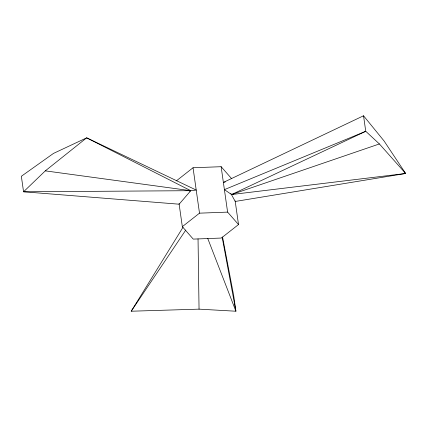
<?xml version="1.0" encoding="UTF-8"?>
<svg xmlns="http://www.w3.org/2000/svg" width="427" height="427" viewBox="0 0 427 427"><rect width="100%" height="100%" fill="white"/><g stroke="black" fill="none" stroke-linecap="round" stroke-linejoin="round"><path stroke-width="0.64" d="M222.563 237.044L233.708 295.714L235.912 311.224L199.051 309.143L131.222 311.219L182.964 227.34M131.222 311.219L185.777 230.068M188.83 190.17L190.757 190.693L179.132 204.197L23.56 191.787L21.35 176.276L53.492 153.41L86.67 137.836L196.217 190.068L190.757 190.693L23.56 191.787L45.305 170.864L86.67 137.836L190.757 190.693L189.609 191.264M176.372 180.856L193.041 167.758L221.138 166.701L231.615 178.646M182.329 226.662L199.505 213.164L227.602 212.112L238.517 224.554L221.341 238.047L193.244 239.104L182.329 226.662L179.052 203.631M230.836 193.436L235.229 201.453L405.65 173.485L384.076 140.985L363.537 115.776L223.374 182.425L225.312 181.929M379.389 143.947L231.583 194.541L365.747 131.286L379.389 143.947L405.65 173.485L231.583 194.541L224.399 189.641L365.747 131.286L363.537 115.776M231.583 194.541L234.722 193.436M45.305 170.864L190.757 190.693M207.762 238.506L235.912 311.224L222.157 237.198M235.144 200.861L238.517 224.554M221.138 166.701L227.602 212.112M193.041 167.758L199.505 213.164M198.037 238.906L199.051 309.143"/></g></svg>
